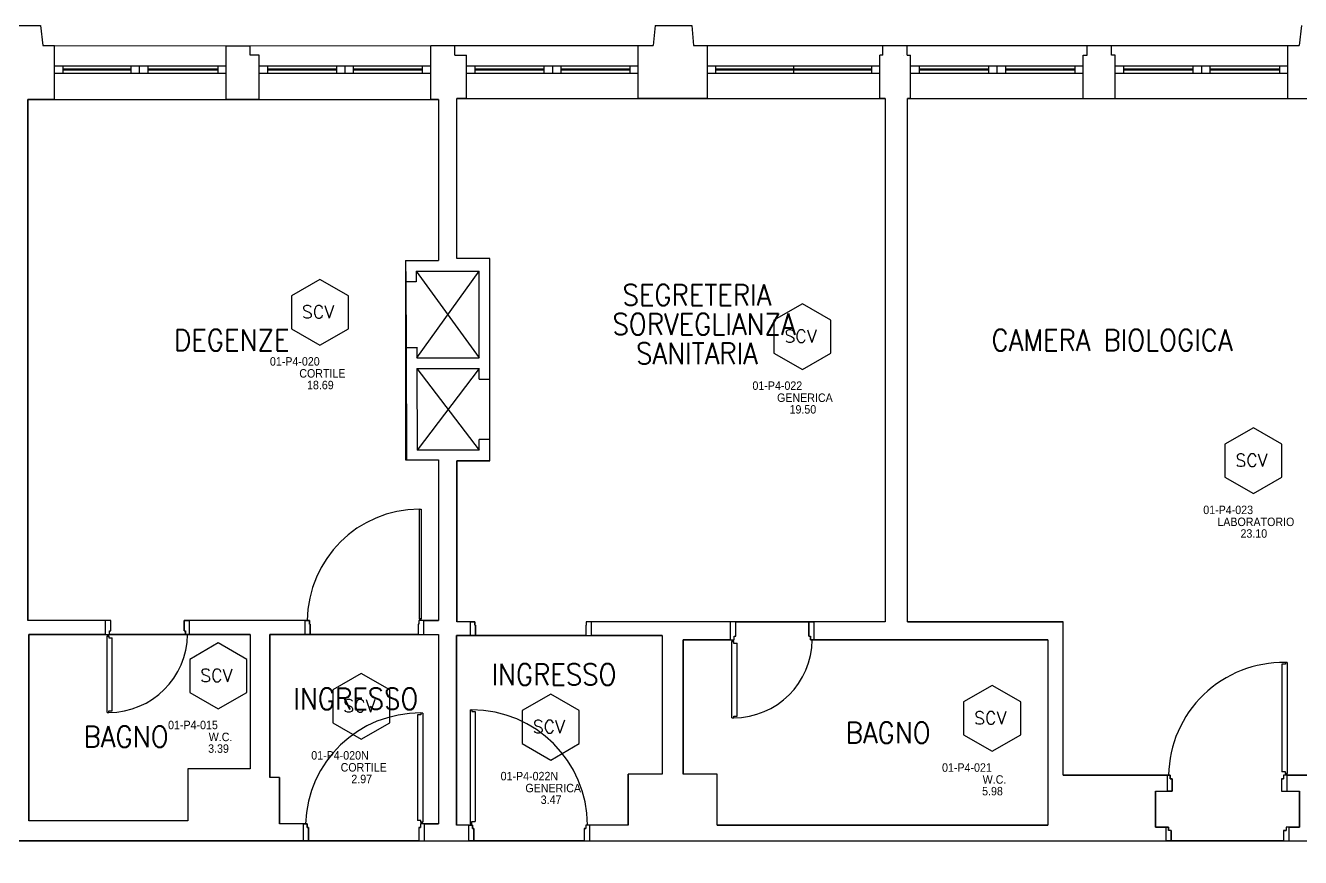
# Model space of a CAD drawing. Header units: inches. Extents: x 16420 to 16611, y 92341 to 92416.
# Drawn here: x 16583.13 to 16595.16, y 92402.37 to 92410.22 of the extents above; entities that cross this region are included whole.
import ezdxf
from ezdxf.enums import TextEntityAlignment as Align

# ---------------------------------------------------------------- set-up
doc = ezdxf.new("R2010")
doc.units = ezdxf.units.IN
doc.header["$LTSCALE"] = 50
doc.header["$MEASUREMENT"] = 0
doc.linetypes.add('NASCOSTA2', pattern=[0.1875, 0.125, -0.0625])
for name, color, linetype in [('A-LOCALI', 7, 'Continuous'), ('AA-CodiceVano', 7, 'Continuous'), ('GMM_DEST.USO', 50, 'Continuous'), ('PIANTA', 7, 'Continuous'), ('RM', 191, 'Continuous')]:
    doc.layers.add(name, color=color, linetype=linetype)
doc.styles.add('ARIAL', font='arial.ttf')
doc.styles.add('ARTECO', font='romans.shx', dxfattribs={"width": 0.9})
doc.styles.get("Standard").update_dxf_attribs({"font": 'txt.shx'})

# ---------------------------------------------------------------- blocks, each defined once
blk = doc.blocks.new('MFM_COD_VANO')
at = {"layer": 'A-LOCALI'}
for p, q in [((0, 0.621), (-0.269, 0.466)), ((0.269, 0.466), (0, 0.621)), ((-0.269, 0.466), (-0.269, 0.155)), ((0.269, 0.155), (0.269, 0.466)), ((-0.269, 0.155), (0, 0)), ((0, 0), (0.269, 0.155))]:
    blk.add_line(p, q, dxfattribs=at)
blk.add_text('SCV', height=0.12, dxfattribs=at).set_placement((-0.17, 0.255))
at = {"layer": 'A-LOCALI', "flags": 9}
for tag in ['MFM_NAME', 'MFM_COD_COMPLESSO', 'MFM_COD_EDIFICIO', 'MFM_COD_PIANO', 'MFM_COD_MACROAREA', 'MFM_ZONA', 'MFM_REPARTO']:
    blk.add_attdef(tag, (-0.084, 0.188), '', height=0.005, dxfattribs=at)
blk.add_attdef('MFM_ALTEZZA', text='', height=0.005, dxfattribs=at).set_placement((-0.057, 0.188), align=Align.CENTER)
at = {"layer": 'A-LOCALI', "style": 'ARIAL', "width": 0.9, "flags": 8}
for tag, p in [('MFM_COD_UT', (-0.026, -0.078)), ('MFM_DESTINAZIONE_USO', (0.023, -0.306)), ('MFM_SUPERFICIE', (0.004, -0.416))]:
    blk.add_attdef(tag, text='', height=0.08, dxfattribs=at).set_placement(p, align=Align.CENTER)
at = {"layer": 'A-LOCALI', "style": 'ARIAL', "width": 0.9}
for tag, p, height, flags in [('MFM_COD_LOCALE', (-0.472, -0.192), 0.08, 8), ('MFM_COD_SCHEDA', (-0.275, -0.483), 0.04, 9)]:
    blk.add_attdef(tag, p, '', height=height, dxfattribs=dict(at, flags=flags))

msp = doc.modelspace()

# ---------------------------------------------------------------- linework, layer by layer
at = {"layer": 'PIANTA', "color": 0}
for p, q in [((16582.923, 92410.223), (16583.269, 92410.223)), ((16583.269, 92410.223), (16583.29, 92410.033)), ((16589.068, 92410.223), (16589.05, 92410.033)), ((16589.068, 92410.223), (16589.414, 92410.223)), ((16589.414, 92410.223), (16589.432, 92410.033)), ((16595.168, 92410.223), (16595.147, 92410.033)), ((16583.29, 92410.033), (16583.401, 92410.033)), ((16583.401, 92409.523), (16583.401, 92410.033)), ((16583.401, 92410.033), (16585.019, 92410.032)), ((16585.021, 92410.032), (16585.249, 92410.032)), ((16585.021, 92409.942), (16585.021, 92410.032)), ((16585.021, 92409.523), (16585.021, 92409.943)), ((16585.249, 92410.032), (16586.951, 92410.033)), ((16585.249, 92409.942), (16585.249, 92410.032)), ((16585.331, 92409.942), (16585.249, 92409.942)), ((16585.331, 92409.523), (16585.331, 92409.942)), ((16586.951, 92409.523), (16586.951, 92410.033)), ((16586.951, 92410.033), (16587.179, 92410.033)), ((16587.179, 92410.033), (16588.909, 92410.033)), ((16587.179, 92409.943), (16587.179, 92410.033)), ((16587.179, 92409.943), (16587.289, 92409.943)), ((16587.289, 92409.533), (16587.289, 92409.943)), ((16588.909, 92409.533), (16588.909, 92410.033)), ((16588.909, 92410.033), (16589.05, 92410.033)), ((16589.432, 92410.033), (16591.32, 92410.033)), ((16589.432, 92410.033), (16589.559, 92410.033)), ((16589.559, 92410.033), (16589.559, 92409.533)), ((16591.189, 92410.033), (16591.414, 92410.033)), ((16591.189, 92409.533), (16591.189, 92409.943)), ((16591.189, 92409.943), (16591.189, 92409.943)), ((16591.218, 92409.943), (16591.189, 92409.943)), ((16591.218, 92409.943), (16591.218, 92410.033)), ((16591.414, 92410.033), (16593.145, 92410.033)), ((16591.414, 92409.943), (16591.414, 92409.943)), ((16591.448, 92409.943), (16591.448, 92410.033)), ((16591.448, 92409.943), (16591.479, 92409.943)), ((16591.479, 92409.533), (16591.479, 92409.943)), ((16593.109, 92409.533), (16593.109, 92409.943)), ((16593.109, 92409.943), (16593.145, 92409.943)), ((16593.145, 92410.033), (16593.375, 92410.033)), ((16593.145, 92409.943), (16593.145, 92410.033)), ((16593.375, 92410.033), (16595.039, 92410.033)), ((16593.375, 92409.943), (16593.375, 92410.033)), ((16593.409, 92409.943), (16593.375, 92409.943)), ((16593.409, 92409.533), (16593.409, 92409.943)), ((16595.039, 92409.533), (16595.039, 92410.033)), ((16595.039, 92410.033), (16595.147, 92410.033)), ((16583.401, 92409.843), (16585.021, 92409.843)), ((16583.481, 92409.843), (16583.481, 92409.773)), ((16584.121, 92409.843), (16584.121, 92409.773)), ((16584.201, 92409.843), (16584.201, 92409.773)), ((16584.281, 92409.843), (16584.281, 92409.773)), ((16584.941, 92409.843), (16584.941, 92409.773)), ((16585.331, 92409.843), (16586.951, 92409.843)), ((16585.411, 92409.843), (16585.411, 92409.773)), ((16586.061, 92409.843), (16586.061, 92409.773)), ((16586.141, 92409.843), (16586.141, 92409.773)), ((16586.221, 92409.843), (16586.221, 92409.773)), ((16586.871, 92409.843), (16586.871, 92409.773)), ((16587.289, 92409.843), (16588.909, 92409.843)), ((16587.369, 92409.843), (16587.369, 92409.773)), ((16588.019, 92409.843), (16588.019, 92409.773)), ((16588.099, 92409.843), (16588.099, 92409.773)), ((16588.179, 92409.843), (16588.179, 92409.773)), ((16588.829, 92409.843), (16588.829, 92409.773)), ((16589.559, 92409.843), (16591.189, 92409.843)), ((16589.639, 92409.843), (16589.639, 92409.773)), ((16590.374, 92409.843), (16590.374, 92409.773)), ((16591.109, 92409.843), (16591.109, 92409.773)), ((16591.479, 92409.843), (16593.109, 92409.843)), ((16591.559, 92409.843), (16591.559, 92409.773)), ((16592.214, 92409.843), (16592.214, 92409.773)), ((16592.294, 92409.843), (16592.294, 92409.773)), ((16592.374, 92409.843), (16592.374, 92409.773)), ((16593.029, 92409.843), (16593.029, 92409.773)), ((16593.409, 92409.843), (16595.039, 92409.843)), ((16593.489, 92409.843), (16593.489, 92409.773)), ((16594.144, 92409.843), (16594.144, 92409.773)), ((16594.224, 92409.843), (16594.224, 92409.773)), ((16594.304, 92409.843), (16594.304, 92409.773)), ((16594.959, 92409.843), (16594.959, 92409.773)), ((16583.401, 92409.773), (16585.021, 92409.773)), ((16583.481, 92409.813), (16584.121, 92409.813)), ((16583.481, 92409.803), (16584.121, 92409.803)), ((16584.281, 92409.813), (16584.941, 92409.813)), ((16584.281, 92409.803), (16584.941, 92409.803)), ((16585.331, 92409.773), (16586.951, 92409.773)), ((16585.411, 92409.813), (16586.061, 92409.813)), ((16585.411, 92409.803), (16586.061, 92409.803)), ((16586.221, 92409.813), (16586.871, 92409.813)), ((16586.221, 92409.803), (16586.871, 92409.803)), ((16587.289, 92409.773), (16588.909, 92409.773)), ((16587.369, 92409.813), (16588.019, 92409.813)), ((16587.369, 92409.803), (16588.019, 92409.803)), ((16588.179, 92409.813), (16588.829, 92409.813)), ((16588.179, 92409.803), (16588.829, 92409.803)), ((16589.559, 92409.773), (16591.189, 92409.773)), ((16589.639, 92409.813), (16591.109, 92409.813)), ((16589.639, 92409.803), (16591.109, 92409.803)), ((16591.479, 92409.773), (16593.109, 92409.773)), ((16591.559, 92409.813), (16592.214, 92409.813)), ((16591.559, 92409.803), (16592.214, 92409.803)), ((16592.374, 92409.813), (16593.029, 92409.813)), ((16592.374, 92409.803), (16593.029, 92409.803)), ((16593.409, 92409.773), (16595.039, 92409.773)), ((16593.489, 92409.813), (16594.144, 92409.813)), ((16593.489, 92409.803), (16594.144, 92409.803)), ((16594.304, 92409.813), (16594.959, 92409.813)), ((16594.304, 92409.803), (16594.959, 92409.803)), ((16583.401, 92409.523), (16583.151, 92409.523)), ((16583.151, 92409.523), (16583.151, 92404.603)), ((16583.401, 92409.523), (16585.021, 92409.523)), ((16585.331, 92409.523), (16585.021, 92409.523)), ((16585.331, 92409.523), (16586.951, 92409.523)), ((16587.024, 92409.523), (16586.951, 92409.523)), ((16587.024, 92409.523), (16587.024, 92408.003)), ((16587.289, 92409.533), (16587.199, 92409.533)), ((16587.199, 92408.023), (16587.199, 92409.533)), ((16587.289, 92409.533), (16588.909, 92409.533)), ((16589.559, 92409.533), (16588.909, 92409.533)), ((16589.559, 92409.533), (16591.189, 92409.533)), ((16591.239, 92409.533), (16591.189, 92409.533)), ((16591.239, 92409.533), (16591.239, 92404.593)), ((16591.479, 92409.533), (16591.449, 92409.533)), ((16591.449, 92404.593), (16591.449, 92409.533)), ((16591.479, 92409.533), (16593.109, 92409.533)), ((16593.109, 92409.533), (16593.409, 92409.533)), ((16593.409, 92409.533), (16595.039, 92409.533)), ((16595.039, 92409.533), (16595.279, 92409.533)), ((16587.509, 92408.023), (16587.199, 92408.023)), ((16587.509, 92406.883), (16587.509, 92408.023)), ((16586.714, 92408.003), (16587.024, 92408.003)), ((16586.714, 92408.003), (16586.715, 92407.803)), ((16586.815, 92407.903), (16586.815, 92407.803)), ((16586.815, 92407.903), (16587.409, 92407.903)), ((16586.815, 92407.903), (16587.409, 92407.083)), ((16586.819, 92407.083), (16587.409, 92407.903)), ((16587.409, 92407.083), (16587.409, 92407.903)), ((16586.815, 92407.803), (16586.715, 92407.803)), ((16586.715, 92407.803), (16586.719, 92407.183)), ((16586.719, 92407.183), (16586.819, 92407.183)), ((16586.719, 92407.183), (16586.724, 92406.123)), ((16586.819, 92407.184), (16586.819, 92407.083)), ((16586.719, 92407.083), (16586.719, 92407.083)), ((16586.819, 92407.083), (16587.409, 92407.083)), ((16586.82, 92406.983), (16586.824, 92406.213)), ((16586.82, 92406.983), (16587.409, 92406.983)), ((16586.82, 92406.983), (16587.409, 92406.213)), ((16587.409, 92406.983), (16586.824, 92406.213)), ((16587.409, 92406.883), (16587.409, 92406.983)), ((16587.409, 92406.883), (16587.509, 92406.883)), ((16587.509, 92406.313), (16587.509, 92406.883)), ((16587.409, 92406.213), (16586.824, 92406.213)), ((16587.509, 92406.313), (16587.409, 92406.313)), ((16587.409, 92406.213), (16587.409, 92406.313)), ((16587.509, 92406.113), (16587.509, 92406.313)), ((16586.724, 92406.123), (16587.024, 92406.123)), ((16587.024, 92406.123), (16587.024, 92404.603)), ((16587.199, 92406.113), (16587.199, 92404.593)), ((16587.509, 92406.113), (16587.199, 92406.113)), ((16586.844, 92404.619), (16586.844, 92405.655)), ((16586.844, 92405.655), (16586.86, 92405.655)), ((16586.86, 92405.655), (16586.861, 92404.619)), ((16583.884, 92404.603), (16583.151, 92404.603)), ((16583.884, 92404.473), (16583.884, 92404.603)), ((16583.934, 92404.603), (16583.884, 92404.603)), ((16583.934, 92404.506), (16583.934, 92404.603)), ((16584.624, 92404.603), (16584.674, 92404.603)), ((16584.624, 92404.506), (16584.624, 92404.603)), ((16585.764, 92404.603), (16584.674, 92404.603)), ((16584.674, 92404.473), (16584.674, 92404.603)), ((16585.764, 92404.603), (16585.764, 92404.473)), ((16585.764, 92404.603), (16585.809, 92404.603)), ((16585.809, 92404.603), (16585.809, 92404.57)), ((16585.809, 92404.57), (16585.814, 92404.57)), ((16585.814, 92404.57), (16585.814, 92404.473)), ((16586.834, 92404.57), (16586.834, 92404.473)), ((16586.839, 92404.57), (16586.834, 92404.57)), ((16586.839, 92404.603), (16586.839, 92404.57)), ((16586.884, 92404.603), (16586.839, 92404.603)), ((16586.861, 92404.619), (16586.844, 92404.619)), ((16586.884, 92404.603), (16587.024, 92404.603)), ((16586.884, 92404.603), (16586.884, 92404.473)), ((16587.324, 92404.593), (16587.199, 92404.593)), ((16587.324, 92404.593), (16587.324, 92404.463)), ((16587.324, 92404.593), (16587.369, 92404.593)), ((16587.369, 92404.593), (16587.369, 92404.56)), ((16587.369, 92404.56), (16587.374, 92404.56)), ((16587.374, 92404.56), (16587.374, 92404.463)), ((16588.414, 92404.56), (16588.414, 92404.463)), ((16588.419, 92404.56), (16588.414, 92404.56)), ((16588.419, 92404.593), (16588.419, 92404.56)), ((16588.464, 92404.593), (16588.419, 92404.593)), ((16588.464, 92404.593), (16588.464, 92404.463)), ((16589.779, 92404.593), (16588.464, 92404.593)), ((16589.779, 92404.423), (16589.779, 92404.593)), ((16589.829, 92404.593), (16589.779, 92404.593)), ((16589.829, 92404.456), (16589.829, 92404.593)), ((16590.519, 92404.593), (16590.569, 92404.593)), ((16590.519, 92404.456), (16590.519, 92404.593)), ((16591.239, 92404.593), (16590.569, 92404.593)), ((16590.569, 92404.423), (16590.569, 92404.593)), ((16591.449, 92404.593), (16592.919, 92404.593)), ((16592.919, 92403.143), (16592.919, 92404.593)), ((16583.159, 92404.473), (16583.159, 92402.713)), ((16583.884, 92404.473), (16583.159, 92404.473)), ((16583.884, 92404.473), (16583.919, 92404.473)), ((16583.898, 92403.736), (16583.898, 92404.457)), ((16583.898, 92404.457), (16583.914, 92404.457)), ((16583.914, 92404.457), (16583.914, 92404.44)), ((16583.914, 92404.44), (16583.947, 92404.44)), ((16583.919, 92404.473), (16583.919, 92404.506)), ((16583.919, 92404.506), (16583.934, 92404.506)), ((16583.947, 92403.752), (16583.947, 92404.44)), ((16584.624, 92404.506), (16584.639, 92404.506)), ((16584.639, 92404.473), (16584.639, 92404.506)), ((16584.674, 92404.473), (16584.639, 92404.473)), ((16585.249, 92404.473), (16584.674, 92404.473)), ((16585.249, 92404.473), (16585.249, 92403.203)), ((16585.764, 92404.473), (16585.434, 92404.473)), ((16585.434, 92404.473), (16585.434, 92403.123)), ((16585.814, 92404.473), (16585.764, 92404.473)), ((16586.834, 92404.473), (16586.884, 92404.473)), ((16586.884, 92404.473), (16587.024, 92404.473)), ((16587.024, 92404.473), (16587.024, 92402.683)), ((16587.194, 92404.463), (16587.194, 92402.673)), ((16587.324, 92404.463), (16587.194, 92404.463)), ((16587.374, 92404.463), (16587.324, 92404.463)), ((16588.414, 92404.463), (16588.464, 92404.463)), ((16589.134, 92404.463), (16588.464, 92404.463)), ((16589.134, 92404.463), (16589.134, 92403.153)), ((16589.334, 92404.423), (16589.334, 92403.153)), ((16589.779, 92404.423), (16589.334, 92404.423)), ((16589.779, 92404.423), (16589.814, 92404.423)), ((16589.793, 92403.686), (16589.793, 92404.407)), ((16589.793, 92404.407), (16589.809, 92404.407)), ((16589.809, 92404.407), (16589.809, 92404.39)), ((16589.814, 92404.423), (16589.814, 92404.456)), ((16589.814, 92404.456), (16589.829, 92404.456)), ((16590.519, 92404.456), (16590.534, 92404.456)), ((16590.534, 92404.423), (16590.534, 92404.456)), ((16590.569, 92404.423), (16590.534, 92404.423)), ((16592.774, 92404.423), (16590.569, 92404.423)), ((16592.774, 92404.423), (16592.774, 92402.673)), ((16589.809, 92404.39), (16589.842, 92404.39)), ((16589.842, 92403.702), (16589.842, 92404.39)), ((16594.983, 92404.191), (16594.983, 92403.176)), ((16595.016, 92404.191), (16594.983, 92404.191)), ((16595.016, 92404.207), (16595.016, 92404.191)), ((16595.032, 92404.207), (16595.016, 92404.207)), ((16595.032, 92404.207), (16595.032, 92403.159)), ((16583.898, 92403.736), (16583.915, 92403.736)), ((16583.915, 92403.752), (16583.947, 92403.752)), ((16583.915, 92403.736), (16583.915, 92403.752)), ((16586.827, 92403.714), (16586.827, 92402.715)), ((16586.859, 92403.714), (16586.827, 92403.714)), ((16586.859, 92403.73), (16586.859, 92403.714)), ((16586.876, 92403.73), (16586.859, 92403.73)), ((16586.876, 92403.73), (16586.876, 92402.699)), ((16587.323, 92403.76), (16587.323, 92402.689)), ((16587.323, 92403.76), (16587.34, 92403.76)), ((16587.34, 92403.76), (16587.34, 92403.744)), ((16587.34, 92403.744), (16587.372, 92403.744)), ((16587.372, 92403.744), (16587.372, 92402.706)), ((16589.793, 92403.686), (16589.81, 92403.686)), ((16589.81, 92403.702), (16589.842, 92403.702)), ((16589.81, 92403.686), (16589.81, 92403.702)), ((16584.661, 92403.203), (16584.661, 92402.713)), ((16585.249, 92403.203), (16584.661, 92403.203)), ((16585.524, 92403.123), (16585.434, 92403.123)), ((16585.524, 92403.123), (16585.524, 92402.683)), ((16589.134, 92403.153), (16588.814, 92403.153)), ((16588.814, 92402.673), (16588.814, 92403.153)), ((16589.654, 92403.153), (16589.334, 92403.153)), ((16589.654, 92402.673), (16589.654, 92403.153)), ((16592.919, 92403.143), (16593.899, 92403.143)), ((16593.899, 92403.143), (16593.899, 92402.993)), ((16593.899, 92403.143), (16593.929, 92403.143)), ((16593.929, 92403.143), (16593.929, 92403.11)), ((16593.929, 92403.11), (16593.949, 92403.11)), ((16593.949, 92403.11), (16593.949, 92402.993)), ((16594.979, 92403.11), (16594.999, 92403.11)), ((16594.979, 92403.11), (16594.979, 92402.993)), ((16595.016, 92403.176), (16594.983, 92403.176)), ((16594.999, 92403.143), (16594.999, 92403.11)), ((16595.029, 92403.143), (16594.999, 92403.143)), ((16595.016, 92403.159), (16595.016, 92403.176)), ((16595.032, 92403.159), (16595.016, 92403.159)), ((16595.029, 92403.143), (16595.279, 92403.143)), ((16595.029, 92403.143), (16595.029, 92402.993)), ((16593.789, 92402.993), (16593.789, 92402.653)), ((16593.789, 92402.993), (16593.899, 92402.993)), ((16593.949, 92402.993), (16593.899, 92402.993)), ((16594.979, 92402.993), (16595.029, 92402.993)), ((16595.029, 92402.993), (16595.149, 92402.993)), ((16595.149, 92402.653), (16595.149, 92402.993)), ((16584.661, 92402.713), (16583.159, 92402.713)), ((16585.749, 92402.683), (16585.524, 92402.683)), ((16585.749, 92402.683), (16585.749, 92402.523)), ((16585.749, 92402.683), (16585.784, 92402.683)), ((16585.784, 92402.683), (16585.784, 92402.65)), ((16585.784, 92402.65), (16585.799, 92402.65)), ((16585.799, 92402.65), (16585.799, 92402.523)), ((16586.859, 92402.715), (16586.827, 92402.715)), ((16586.839, 92402.65), (16586.854, 92402.65)), ((16586.839, 92402.65), (16586.839, 92402.523)), ((16586.854, 92402.683), (16586.854, 92402.65)), ((16586.889, 92402.683), (16586.854, 92402.683)), ((16586.859, 92402.699), (16586.859, 92402.715)), ((16586.876, 92402.699), (16586.859, 92402.699)), ((16586.889, 92402.683), (16586.889, 92402.523)), ((16586.889, 92402.683), (16587.024, 92402.683)), ((16587.309, 92402.673), (16587.194, 92402.673)), ((16587.309, 92402.673), (16587.309, 92402.523)), ((16587.309, 92402.673), (16587.344, 92402.673)), ((16587.323, 92402.689), (16587.339, 92402.689)), ((16587.339, 92402.706), (16587.372, 92402.706)), ((16587.339, 92402.689), (16587.339, 92402.706)), ((16587.344, 92402.673), (16587.344, 92402.64)), ((16587.344, 92402.64), (16587.359, 92402.64)), ((16587.359, 92402.64), (16587.359, 92402.523)), ((16588.399, 92402.64), (16588.414, 92402.64)), ((16588.399, 92402.64), (16588.399, 92402.523)), ((16588.414, 92402.673), (16588.414, 92402.64)), ((16588.449, 92402.673), (16588.414, 92402.673)), ((16588.814, 92402.673), (16588.449, 92402.673)), ((16588.449, 92402.673), (16588.449, 92402.523)), ((16589.654, 92402.673), (16592.774, 92402.673)), ((16593.789, 92402.653), (16593.889, 92402.653)), ((16593.889, 92402.653), (16593.889, 92402.523)), ((16593.889, 92402.653), (16593.914, 92402.653)), ((16593.914, 92402.653), (16593.914, 92402.62)), ((16593.939, 92402.62), (16593.914, 92402.62)), ((16593.939, 92402.62), (16593.939, 92402.523)), ((16594.999, 92402.62), (16595.024, 92402.62)), ((16594.999, 92402.62), (16594.999, 92402.523)), ((16595.024, 92402.653), (16595.024, 92402.62)), ((16595.049, 92402.653), (16595.024, 92402.653)), ((16595.049, 92402.653), (16595.049, 92402.523)), ((16595.049, 92402.653), (16595.149, 92402.653)), ((16585.749, 92402.523), (16580.394, 92402.523)), ((16585.799, 92402.523), (16585.749, 92402.523)), ((16586.839, 92402.523), (16586.889, 92402.523)), ((16586.889, 92402.523), (16587.309, 92402.523)), ((16587.359, 92402.523), (16587.309, 92402.523)), ((16588.399, 92402.523), (16588.449, 92402.523)), ((16588.449, 92402.523), (16591.609, 92402.523)), ((16591.609, 92402.523), (16593.889, 92402.523)), ((16593.939, 92402.523), (16593.889, 92402.523)), ((16594.999, 92402.523), (16595.049, 92402.523)), ((16595.049, 92402.523), (16595.789, 92402.523))]:
    msp.add_line(p, q, dxfattribs=at)
for centre in [(16586.852, 92404.611), (16583.906, 92404.465), (16589.801, 92404.415), (16595.024, 92403.151), (16586.867, 92402.691), (16587.331, 92402.681)]:
    msp.add_circle(centre, 0.00633, dxfattribs=at)
at = {"layer": 'PIANTA', "color": 0, "linetype": 'NASCOSTA2'}
for centre, radius, start, end in [((16586.846, 92404.596), 1.059, 90.111, 179.6246), ((16583.914, 92404.478), 0.742, 270.0117, 359.6246), ((16589.809, 92404.428), 0.742, 270.0117, 359.6246), ((16594.994, 92403.127), 1.08, 88.8741, 179.1337), ((16586.849, 92402.651), 1.08, 89.4402, 178.279), ((16587.337, 92402.666), 1.095, 0.3754, 89.889)]:
    msp.add_arc(centre, radius, start, end, dxfattribs=at)
at = {"layer": 'RM'}
for points in [[(16583.151, 92409.523), (16587.024, 92409.523), (16587.024, 92408.003), (16586.714, 92408.001), (16586.714, 92406.123), (16587.024, 92406.123), (16587.024, 92404.603), (16586.839, 92404.603), (16586.839, 92404.57), (16586.834, 92404.57), (16586.834, 92404.473), (16585.814, 92404.473), (16585.814, 92404.57), (16585.809, 92404.57), (16585.809, 92404.603), (16584.624, 92404.603), (16584.624, 92404.506), (16584.639, 92404.506), (16584.639, 92404.473), (16583.919, 92404.473), (16583.919, 92404.506), (16583.934, 92404.506), (16583.934, 92404.603), (16583.151, 92404.603)], [(16587.199, 92409.533), (16591.239, 92409.533), (16591.239, 92404.593), (16588.419, 92404.593), (16588.419, 92404.56), (16588.414, 92404.56), (16588.414, 92404.463), (16587.374, 92404.463), (16587.374, 92404.56), (16587.369, 92404.56), (16587.369, 92404.593), (16587.324, 92404.593), (16587.199, 92404.593), (16587.199, 92406.113), (16587.509, 92406.113), (16587.509, 92408.023), (16587.199, 92408.023)], [(16592.774, 92404.423), (16592.774, 92402.673), (16589.654, 92402.673), (16589.654, 92403.153), (16589.334, 92403.153), (16589.334, 92404.423), (16589.814, 92404.423), (16589.814, 92404.456), (16589.829, 92404.456), (16589.829, 92404.593), (16590.519, 92404.593), (16590.519, 92404.456), (16590.534, 92404.456), (16590.534, 92404.423)], [(16585.249, 92404.473), (16585.249, 92403.203), (16584.661, 92403.203), (16584.661, 92402.713), (16583.159, 92402.713), (16583.159, 92404.473)]]:
    msp.add_lwpolyline(points, close=True, dxfattribs=at)
for points in [[(16593.949, 92402.993), (16593.949, 92403.11), (16593.929, 92403.11), (16593.929, 92403.143), (16592.919, 92403.143), (16592.919, 92404.593), (16591.449, 92404.593), (16591.449, 92409.533), (16595.279, 92409.533)], [(16595.279, 92403.143), (16594.999, 92403.143), (16594.999, 92403.11), (16594.979, 92403.11), (16594.979, 92402.993), (16595.149, 92402.993), (16595.149, 92402.653), (16595.024, 92402.653), (16595.024, 92402.62), (16594.999, 92402.62), (16594.999, 92402.523), (16593.939, 92402.523), (16593.939, 92402.62), (16593.914, 92402.62), (16593.914, 92402.653), (16593.789, 92402.653), (16593.789, 92402.993), (16593.949, 92402.993)], [(16582.189, 92402.523), (16601.599, 92402.523), (16601.599, 92400.073), (16582.189, 92400.073), (16582.189, 92402.523)]]:
    msp.add_lwpolyline(points, dxfattribs=at)
at = {"layer": 'RM', "color": 3}
for points in [[(16587.024, 92404.473), (16587.024, 92402.683), (16586.854, 92402.683), (16586.854, 92402.65), (16586.839, 92402.65), (16586.839, 92402.523), (16585.799, 92402.523), (16585.799, 92402.65), (16585.784, 92402.65), (16585.784, 92402.683), (16585.524, 92402.683), (16585.524, 92403.123), (16585.434, 92403.123), (16585.434, 92404.473)], [(16589.134, 92404.463), (16589.134, 92403.153), (16588.814, 92403.153), (16588.814, 92402.673), (16588.414, 92402.673), (16588.414, 92402.64), (16588.399, 92402.64), (16588.399, 92402.523), (16587.359, 92402.523), (16587.359, 92402.64), (16587.344, 92402.64), (16587.344, 92402.673), (16587.194, 92402.673), (16587.194, 92404.463)]]:
    msp.add_lwpolyline(points, close=True, dxfattribs=at)

# ---------------------------------------------------------------- block references
at = {"layer": 'AA-CodiceVano'}
ref = msp.add_blockref('MFM_COD_VANO', (16585.906, 92407.204), dxfattribs=at)
ref.add_attrib('MFM_COD_LOCALE', '01-P4-020', (16585.434, 92407.011), dxfattribs={"layer": 'A-LOCALI', "height": 0.08, "style": 'ARIAL', "width": 0.9})
ref.add_attrib('MFM_SUPERFICIE', '18.69', dxfattribs={"layer": 'A-LOCALI', "height": 0.08, "style": 'ARIAL', "width": 0.9}).set_placement((16585.91, 92406.788), align=Align.CENTER)
ref.add_attrib('MFM_DESTINAZIONE_USO', 'CORTILE', dxfattribs={"layer": 'A-LOCALI', "height": 0.08, "style": 'ARIAL', "width": 0.9}).set_placement((16585.929, 92406.898), align=Align.CENTER)
ref = msp.add_blockref('MFM_COD_VANO', (16590.459, 92406.974), dxfattribs=at)
ref.add_attrib('MFM_COD_LOCALE', '01-P4-022', (16589.987, 92406.782), dxfattribs={"layer": 'A-LOCALI', "height": 0.08, "style": 'ARIAL', "width": 0.9})
ref.add_attrib('MFM_SUPERFICIE', '19.50', dxfattribs={"layer": 'A-LOCALI', "height": 0.08, "style": 'ARIAL', "width": 0.9}).set_placement((16590.463, 92406.558), align=Align.CENTER)
ref.add_attrib('MFM_DESTINAZIONE_USO', 'GENERICA', dxfattribs={"layer": 'A-LOCALI', "height": 0.08, "style": 'ARIAL', "width": 0.9}).set_placement((16590.482, 92406.668), align=Align.CENTER)
ref = msp.add_blockref('MFM_COD_VANO', (16594.714, 92405.802), dxfattribs=at)
ref.add_attrib('MFM_COD_LOCALE', '01-P4-023', (16594.241, 92405.609), dxfattribs={"layer": 'A-LOCALI', "height": 0.08, "style": 'ARIAL', "width": 0.9})
ref.add_attrib('MFM_SUPERFICIE', '23.10', dxfattribs={"layer": 'A-LOCALI', "height": 0.08, "style": 'ARIAL', "width": 0.9}).set_placement((16594.718, 92405.386), align=Align.CENTER)
ref.add_attrib('MFM_DESTINAZIONE_USO', 'LABORATORIO', dxfattribs={"layer": 'A-LOCALI', "height": 0.08, "style": 'ARIAL', "width": 0.9}).set_placement((16594.737, 92405.496), align=Align.CENTER)
ref = msp.add_blockref('MFM_COD_VANO', (16584.946, 92403.771), dxfattribs=at)
ref.add_attrib('MFM_COD_LOCALE', '01-P4-015', (16584.473, 92403.578), dxfattribs={"layer": 'A-LOCALI', "height": 0.08, "style": 'ARIAL', "width": 0.9})
ref.add_attrib('MFM_SUPERFICIE', '3.39', dxfattribs={"layer": 'A-LOCALI', "height": 0.08, "style": 'ARIAL', "width": 0.9}).set_placement((16584.949, 92403.355), align=Align.CENTER)
ref.add_attrib('MFM_DESTINAZIONE_USO', 'W.C.', dxfattribs={"layer": 'A-LOCALI', "height": 0.08, "style": 'ARIAL', "width": 0.9}).set_placement((16584.968, 92403.465), align=Align.CENTER)
ref = msp.add_blockref('MFM_COD_VANO', (16586.296, 92403.484), dxfattribs=at)
ref.add_attrib('MFM_COD_LOCALE', '01-P4-020N', (16585.824, 92403.291), dxfattribs={"layer": 'A-LOCALI', "height": 0.08, "style": 'ARIAL', "width": 0.9})
ref.add_attrib('MFM_SUPERFICIE', '2.97', dxfattribs={"layer": 'A-LOCALI', "height": 0.08, "style": 'ARIAL', "width": 0.9}).set_placement((16586.3, 92403.068), align=Align.CENTER)
ref.add_attrib('MFM_DESTINAZIONE_USO', 'CORTILE', dxfattribs={"layer": 'A-LOCALI', "height": 0.08, "style": 'ARIAL', "width": 0.9}).set_placement((16586.319, 92403.178), align=Align.CENTER)
ref = msp.add_blockref('MFM_COD_VANO', (16592.249, 92403.369), dxfattribs=at)
ref.add_attrib('MFM_COD_LOCALE', '01-P4-021', (16591.776, 92403.176), dxfattribs={"layer": 'A-LOCALI', "height": 0.08, "style": 'ARIAL', "width": 0.9})
ref.add_attrib('MFM_SUPERFICIE', '5.98', dxfattribs={"layer": 'A-LOCALI', "height": 0.08, "style": 'ARIAL', "width": 0.9}).set_placement((16592.252, 92402.953), align=Align.CENTER)
ref.add_attrib('MFM_DESTINAZIONE_USO', 'W.C.', dxfattribs={"layer": 'A-LOCALI', "height": 0.08, "style": 'ARIAL', "width": 0.9}).set_placement((16592.271, 92403.063), align=Align.CENTER)
ref = msp.add_blockref('MFM_COD_VANO', (16588.084, 92403.287), dxfattribs=at)
ref.add_attrib('MFM_COD_LOCALE', '01-P4-022N', (16587.611, 92403.095), dxfattribs={"layer": 'A-LOCALI', "height": 0.08, "style": 'ARIAL', "width": 0.9})
ref.add_attrib('MFM_SUPERFICIE', '3.47', dxfattribs={"layer": 'A-LOCALI', "height": 0.08, "style": 'ARIAL', "width": 0.9}).set_placement((16588.087, 92402.872), align=Align.CENTER)
ref.add_attrib('MFM_DESTINAZIONE_USO', 'GENERICA', dxfattribs={"layer": 'A-LOCALI', "height": 0.08, "style": 'ARIAL', "width": 0.9}).set_placement((16588.107, 92402.982), align=Align.CENTER)

# ---------------------------------------------------------------- texts
at = {"layer": 'GMM_DEST.USO', "color": 0, "style": 'ARTECO', "width": 0.9}
for s, p in [('SEGRETERIA', (16589.463, 92407.578)), ('SORVEGLIANZA', (16589.53, 92407.302)), ('DEGENZE ', (16585.135, 92407.152)), ('CAMERA BIOLOGICA', (16593.38, 92407.152)), ('SANITARIA', (16589.463, 92407.026)), ('INGRESSO', (16588.114, 92403.994)), ('INGRESSO', (16586.245, 92403.765)), ('BAGNO', (16584.077, 92403.408)), ('BAGNO', (16591.268, 92403.445))]:
    msp.add_text(s, height=0.2, dxfattribs=at).set_placement(p, align=Align.CENTER)

doc.saveas('drawing.dxf')
